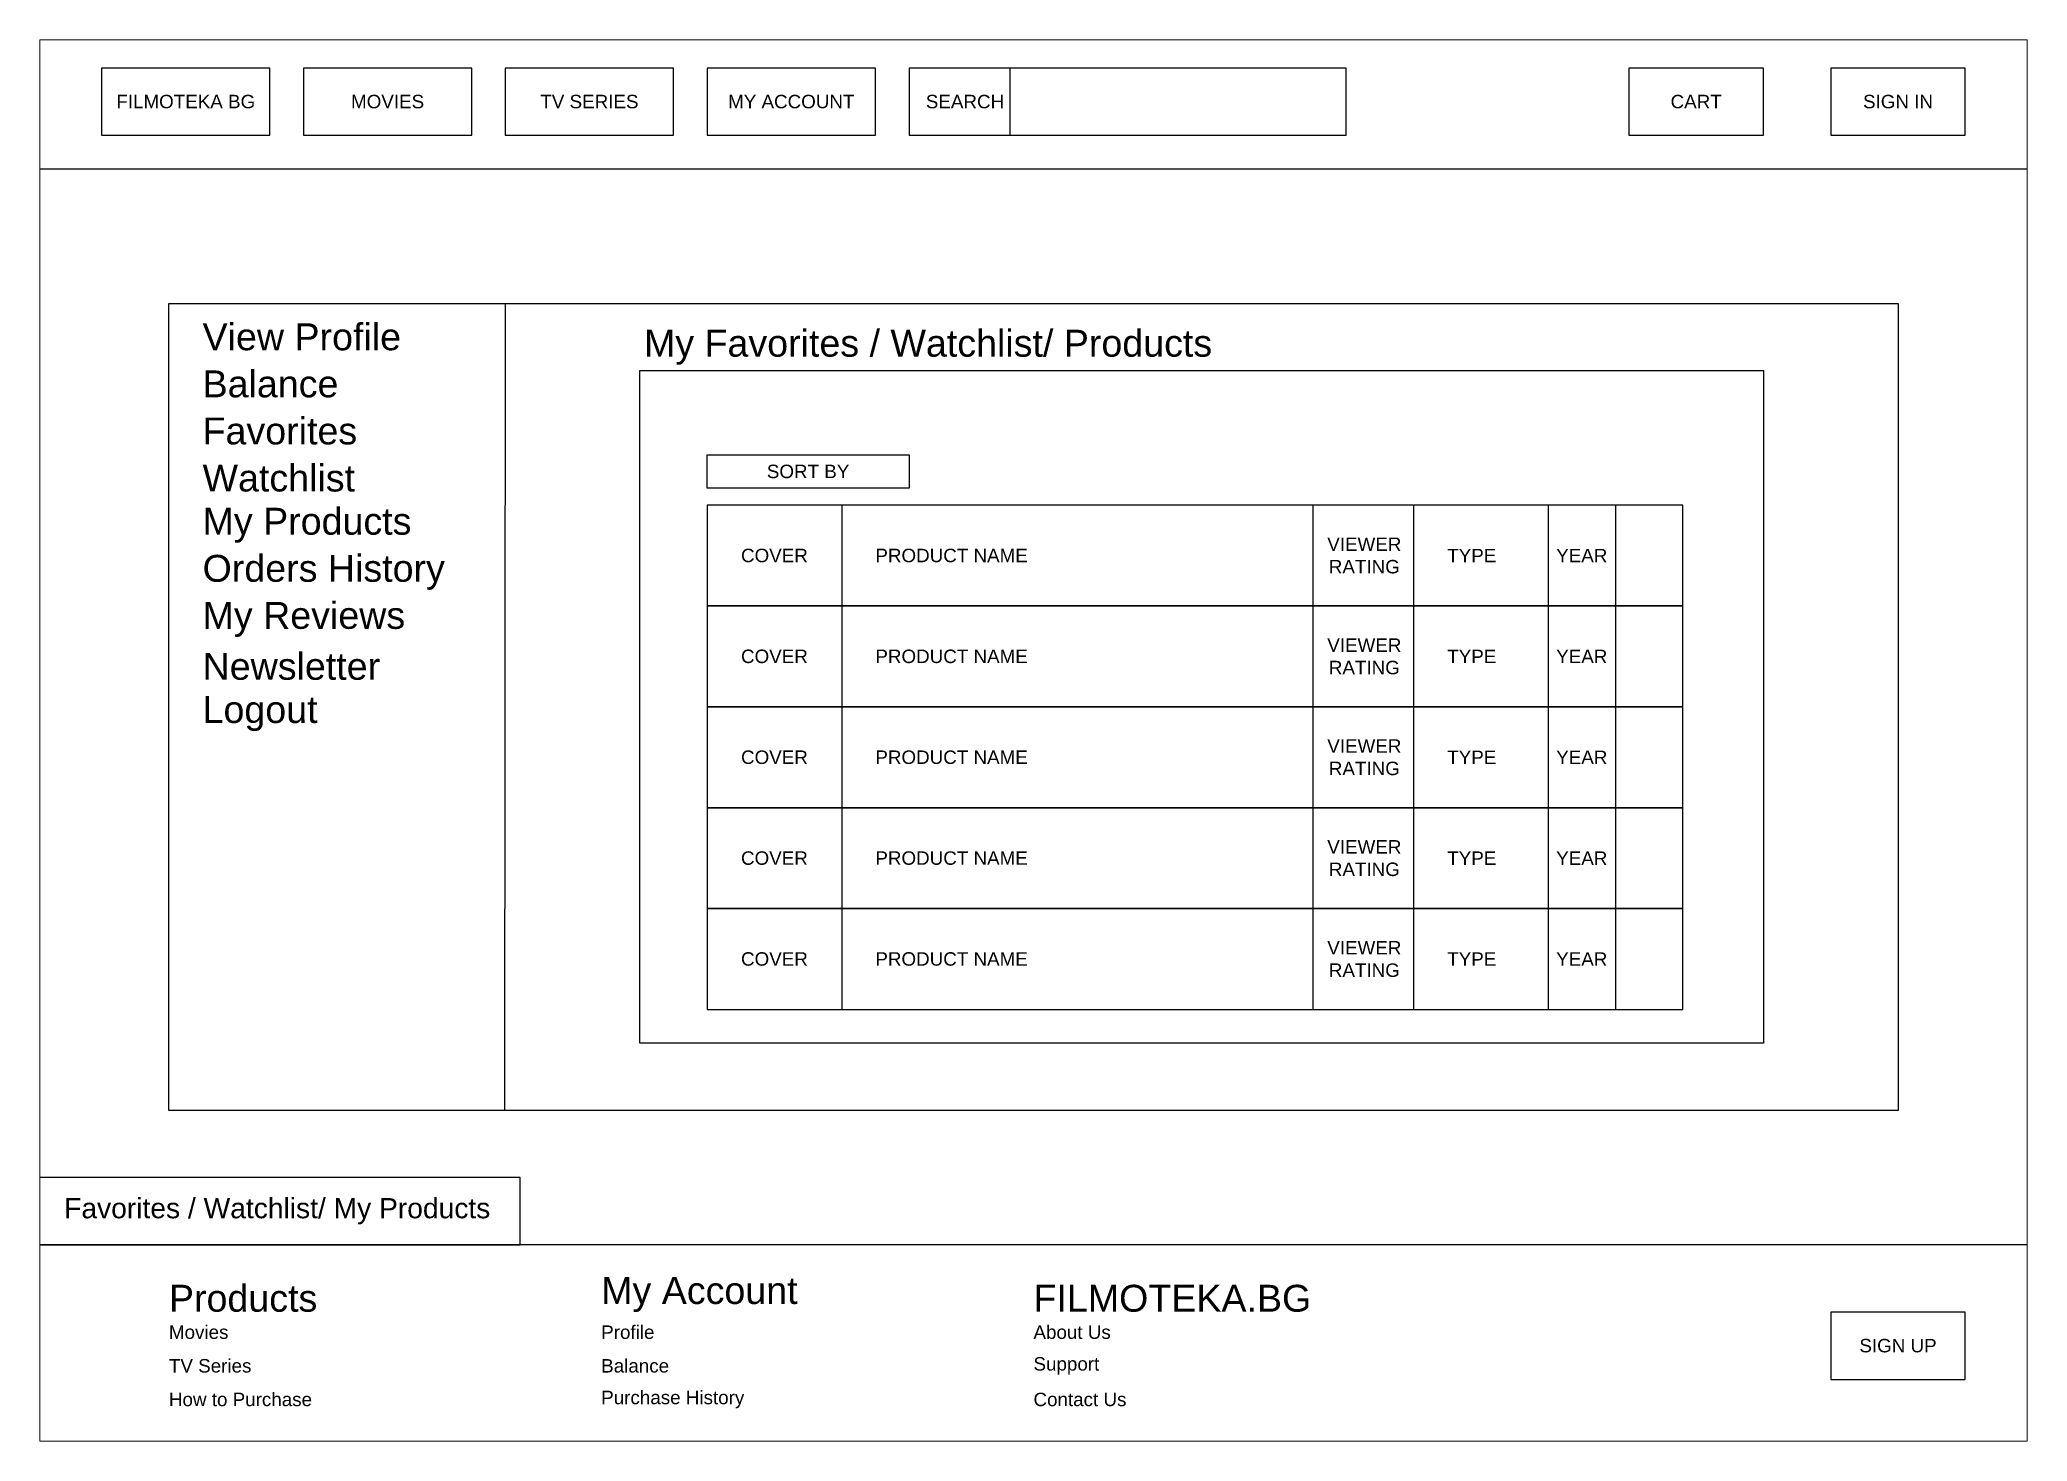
# Paper-space layout 'Fav_Watch_Prods' of a CAD drawing. Header units: inches, sheet in millimetres. Extents: x 0 to 295, y 0 to 208.
# The model-space entities are those that its viewports show. They can reach past a viewport. Long polylines and large blocks are cut down to what shows.
import ezdxf

# ---------------------------------------------------------------- set-up
doc = ezdxf.new("R2010")
doc.units = ezdxf.units.IN
doc.header["$MEASUREMENT"] = 0
doc.styles.get("Standard").update_dxf_attribs({"font": 'arial.ttf'})

msp = doc.modelspace()

# ---------------------------------------------------------------- linework, layer by layer
for points in [[(1321.79, 1078.89), (1321.79, 868.89), (1618.79, 868.89), (1618.79, 1078.89)], [(1321.79, 1078.89), (1321.79, 1058.89), (1618.79, 1058.89), (1618.79, 1078.89)], [(1331.79, 1073.89), (1331.79, 1063.89), (1356.79, 1063.89), (1356.79, 1073.89)], [(1361.79, 1073.89), (1361.79, 1063.89), (1386.79, 1063.89), (1386.79, 1073.89)], [(1391.79, 1073.89), (1391.79, 1063.89), (1416.79, 1063.89), (1416.79, 1073.89)], [(1421.79, 1073.89), (1421.79, 1063.89), (1446.79, 1063.89), (1446.79, 1073.89)], [(1451.79, 1073.89), (1451.79, 1063.89), (1516.79, 1063.89), (1516.79, 1073.89)], [(1558.79, 1073.89), (1558.79, 1063.89), (1578.79, 1063.89), (1578.79, 1073.89)], [(1588.79, 1073.89), (1588.79, 1063.89), (1608.79, 1063.89), (1608.79, 1073.89)], [(1341.79, 1038.89), (1598.79, 1038.89), (1598.79, 918.89), (1341.79, 918.89)], [(1341.79, 1038.89), (1391.79, 1038.89), (1391.65, 918.89), (1341.79, 918.89)], [(1411.79, 1028.89), (1578.79, 1028.89), (1578.79, 928.89), (1411.79, 928.89)], [(1421.79, 1016.39), (1451.79, 1016.39), (1451.79, 1011.39), (1421.79, 1011.39)], [(1566.79, 1008.89), (1421.79, 1008.89), (1421.79, 993.89), (1566.79, 993.89)], [(1566.79, 993.89), (1421.79, 993.89), (1421.79, 978.89), (1566.79, 978.89)], [(1566.79, 978.89), (1421.79, 978.89), (1421.79, 963.89), (1566.79, 963.89)], [(1566.79, 963.89), (1421.79, 963.89), (1421.79, 948.89), (1566.79, 948.89)], [(1566.79, 948.89), (1421.79, 948.89), (1421.79, 933.89), (1566.79, 933.89)], [(1321.79, 908.89), (1321.79, 898.89), (1393.99, 898.89), (1393.99, 908.89)], [(1321.79, 898.89), (1321.79, 868.89), (1618.79, 868.89), (1618.79, 898.89)], [(1588.79, 888.89), (1588.79, 878.89), (1608.79, 878.89), (1608.79, 888.89)]]:
    msp.add_lwpolyline(points, close=True)
for points in [[(1466.79, 1073.89), (1466.79, 1063.89)], [(1441.79, 1008.89), (1441.79, 933.89)], [(1511.79, 1008.89), (1511.79, 933.89)], [(1526.79, 1008.89), (1526.79, 933.89)], [(1546.79, 1008.89), (1546.79, 933.89)], [(1556.79, 1008.89), (1556.79, 933.89)]]:
    msp.add_lwpolyline(points)

# ---------------------------------------------------------------- texts
for s, width, insert, char_height, attachment_point in [('FILMOTEKA BG', 23.0842, (1344.29, 1068.89), 2, 5), ('MOVIES', 23.0842, (1374.29, 1068.89), 2, 5), ('TV SERIES', 23.0842, (1404.29, 1068.89), 2, 5), ('MY ACCOUNT', 23.0842, (1434.29, 1068.89), 2, 5), ('SEARCH', 23.0842, (1454.29, 1068.89), 2, 4), ('CART', 23.0842, (1568.79, 1068.89), 2, 5), ('SIGN IN', 23.0842, (1598.79, 1068.89), 2, 5), ('My Favorites / Watchlist/ Products', 95.0468, (1412.4, 1032.36), 4, 4), ('SORT BY', 23.0842, (1436.79, 1013.89), 2, 5), ('COVER', 23.0842, (1431.79, 1001.39), 2, 5), ('PRODUCT NAME', 23.0842, (1446.79, 1001.39), 2, 4), ('VIEWER^JRATING', 9.3672, (1519.47, 1001.39), 2, 5), ('TYPE', 9.3672, (1531.79, 1001.39), 2, 4), ('YEAR', 9.3672, (1551.79, 1001.39), 2, 5), ('COVER', 23.0842, (1431.79, 986.39), 2, 5), ('PRODUCT NAME', 23.0842, (1446.79, 986.39), 2, 4), ('VIEWER^JRATING', 9.3672, (1519.47, 986.39), 2, 5), ('TYPE', 9.3672, (1531.79, 986.39), 2, 4), ('YEAR', 9.3672, (1551.79, 986.39), 2, 5), ('COVER', 23.0842, (1431.79, 971.39), 2, 5), ('PRODUCT NAME', 23.0842, (1446.79, 971.39), 2, 4), ('VIEWER^JRATING', 9.3672, (1519.47, 971.39), 2, 5), ('TYPE', 9.3672, (1531.79, 971.39), 2, 4), ('YEAR', 9.3672, (1551.79, 971.39), 2, 5), ('COVER', 23.0842, (1431.79, 956.39), 2, 5), ('PRODUCT NAME', 23.0842, (1446.79, 956.39), 2, 4), ('VIEWER^JRATING', 9.3672, (1519.47, 956.39), 2, 5), ('TYPE', 9.3672, (1531.79, 956.39), 2, 4), ('YEAR', 9.3672, (1551.79, 956.39), 2, 5), ('COVER', 23.0842, (1431.79, 941.39), 2, 5), ('PRODUCT NAME', 23.0842, (1446.79, 941.39), 2, 4), ('VIEWER^JRATING', 9.3672, (1519.47, 941.39), 2, 5), ('TYPE', 9.3672, (1531.79, 941.39), 2, 4), ('YEAR', 9.3672, (1551.79, 941.39), 2, 5), ('Products', 23.0842, (1341.79, 888.89), 4, 7), ('My Account', 30.4886, (1406.04, 888.89), 4, 7), ('FILMOTEKA.BG', 23.0842, (1470.29, 888.89), 4, 7), ('SIGN UP', 23.0842, (1598.79, 883.89), 2, 5)]:
    msp.add_mtext_dynamic_manual_height_columns(s, width=width, gutter_width=1, heights=[0], dxfattribs=dict(insert=insert, char_height=char_height, attachment_point=attachment_point))
at = {"color": 5, "attachment_point": 4}
for s, width, insert, char_height in [('View Profile', 36.4583, (1346.79, 1033.89), 4), ('Balance', 36.4583, (1346.79, 1026.89), 4), ('Orders History', 36.4583, (1346.79, 998.89), 4), ('My Reviews', 36.4583, (1346.79, 991.89), 4), ('Newsletter', 36.4583, (1346.79, 984.89), 4), ('Logout', 36.4583, (1346.79, 977.89), 4), ('Movies', 23.0842, (1341.79, 885.89), 2), ('Profile', 23.0842, (1406.04, 885.89), 2), ('About Us', 23.0842, (1470.29, 885.89), 2), ('TV Series', 23.0842, (1341.79, 880.89), 2), ('Balance', 23.0842, (1406.04, 880.89), 2), ('Support', 23.0842, (1470.29, 880.89), 2), ('How to Purchase', 23.0842, (1341.79, 875.89), 2), ('Purchase History', 23.0842, (1406.04, 875.89), 2), ('Contact Us', 23.0842, (1470.29, 875.89), 2)]:
    msp.add_mtext_dynamic_manual_height_columns(s, width=width, gutter_width=1, heights=[0], dxfattribs=dict(at, insert=insert, char_height=char_height))
at = {"color": 1}
for s, width, insert, char_height, attachment_point in [('Favorites', 36.4583, (1346.79, 1019.89), 4, 4), ('Watchlist', 36.4583, (1346.79, 1012.89), 4, 4), ('My Products', 36.4583, (1346.79, 1005.89), 4, 4), ('Favorites / Watchlist/ My Products', 70.6311, (1357.89, 903.89), 3, 5)]:
    msp.add_mtext_dynamic_manual_height_columns(s, width=width, gutter_width=1, heights=[0], dxfattribs=dict(at, insert=insert, char_height=char_height, attachment_point=attachment_point))

psp = doc.layouts.new('Fav_Watch_Prods')

# ---------------------------------------------------------------- viewports
at = {"layer": '0'}
psp.add_viewport(center=(147.7, 104.21), size=(295.41, 208.4145), view_center_point=(1470.29, 973.89), view_height=208.4146, dxfattribs=at)

doc.saveas('drawing.dxf')
